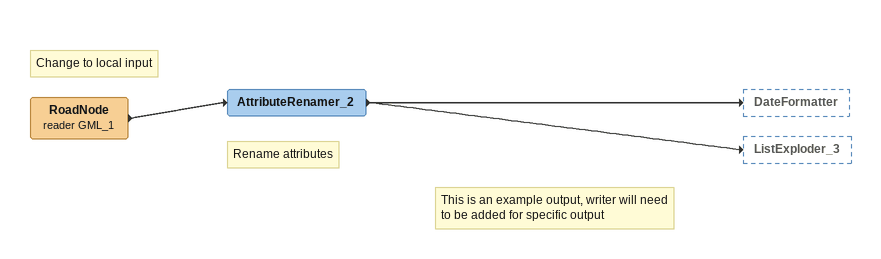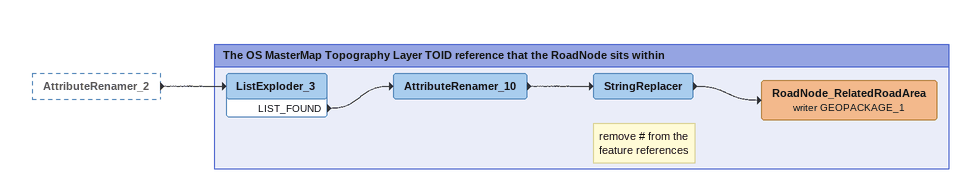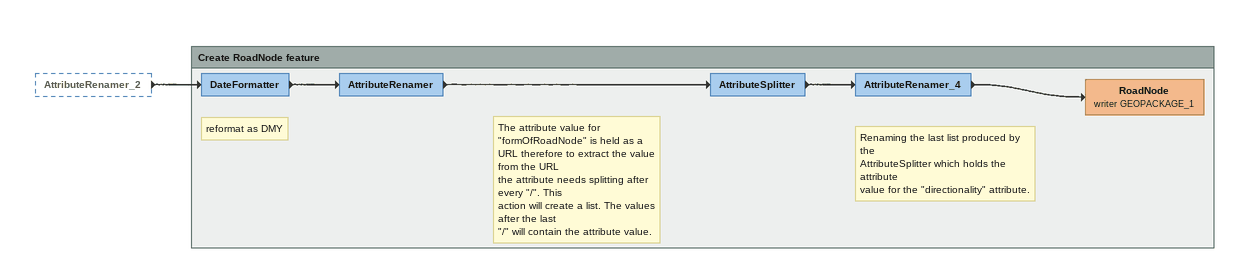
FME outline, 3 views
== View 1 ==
Note: Change to local input
RoadNode (reader GML_1)
    -> AttributeRenamer_2
Note: Rename attributes
Note: This is an example output, writer will need to be added for specific output
AttributeRenamer_2
    -> DateFormatter
    -> ListExploder_3

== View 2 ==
AttributeRenamer_2 [outside]
    -> ListExploder_3

Bookmark: The OS MasterMap Topography Layer TOID reference that the RoadNode sits within
ListExploder_3
    LIST_FOUND -> AttributeRenamer_10
AttributeRenamer_10
    -> StringReplacer
Note: remove # from the / feature references
StringReplacer
    -> RoadNode_RelatedRoadArea (writer GEOPACKAGE_1)
RoadNode_RelatedRoadArea (writer GEOPACKAGE_1)

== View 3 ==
AttributeRenamer_2 [outside]
    -> DateFormatter

Bookmark: Create RoadNode feature
Note: reformat as DMY
DateFormatter
    -> AttributeRenamer
AttributeRenamer
    -> AttributeSplitter
Note: The attribute value for "formOfRoadNode" is held as a / URL therefore to extract the value from the URL / the attribute needs splitting after every "/". This / action will create a list. The values after the last / "/" will contain the attribute value.
AttributeSplitter
    -> AttributeRenamer_4
Note: Renaming the last list produced by the / AttributeSplitter which holds the attribute / value for the "directionality" attribute.
AttributeRenamer_4
    -> RoadNode (writer GEOPACKAGE_1)
RoadNode (writer GEOPACKAGE_1)
